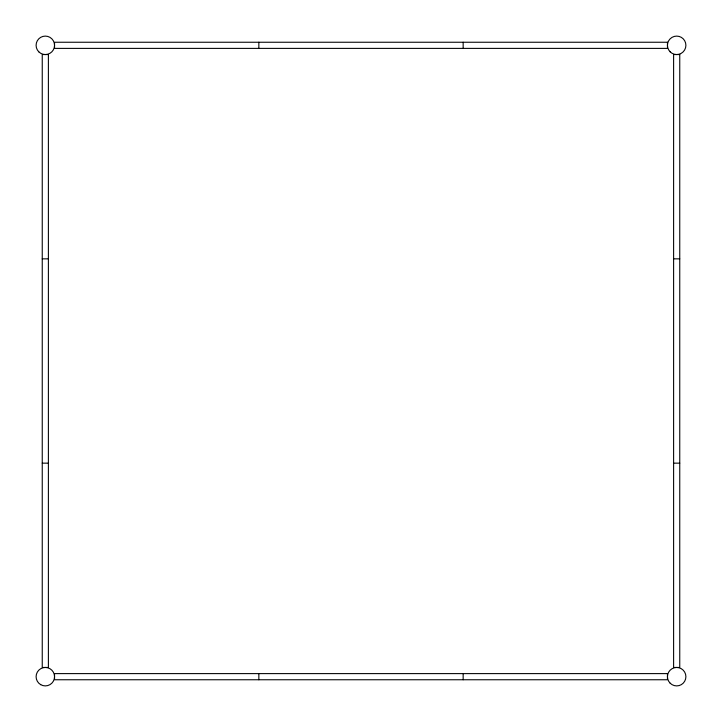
<?xml version="1.0" encoding="UTF-8"?>
<svg xmlns="http://www.w3.org/2000/svg" width="722" height="722" viewBox="0 0 722 722"><rect width="100%" height="100%" fill="white"/><g stroke="black" fill="none" stroke-linecap="round" stroke-linejoin="round"><path stroke-width="1.08" d="M42.246 258.846L48.392 258.846M673.608 258.846L679.754 258.846M42.246 463.154L48.392 463.154M673.608 463.154L679.754 463.154M463.154 42.246L463.154 48.392M463.154 673.608L463.154 679.754M258.846 42.246L258.846 48.392M258.846 673.608L258.846 679.754M667.462 42.246L54.538 42.246L54.538 48.392L667.462 48.392L667.462 42.246M48.392 54.538L42.246 54.538L42.246 667.462L48.392 667.462L48.392 54.538M679.754 54.538L673.608 54.538L673.608 667.462L679.754 667.462L679.754 54.538M667.462 673.608L54.538 673.608L54.538 679.754L667.462 679.754L667.462 673.608M40.712 684.664A9.215 9.215 0 0 0 54.538 676.685A9.215 9.215 0 0 0 40.712 668.698A9.215 9.215 0 0 0 40.712 684.664M670.16 51.84A9.215 9.215 0 0 0 685.584 47.706A9.215 9.215 0 0 0 674.294 36.416A9.215 9.215 0 0 0 670.16 51.84M38.798 51.84A9.215 9.215 0 0 0 54.222 47.706A9.215 9.215 0 0 0 42.932 36.416A9.215 9.215 0 0 0 38.798 51.84M670.16 683.202A9.215 9.215 0 0 0 685.584 679.068A9.215 9.215 0 0 0 674.294 667.778A9.215 9.215 0 0 0 670.16 683.202"/></g></svg>
